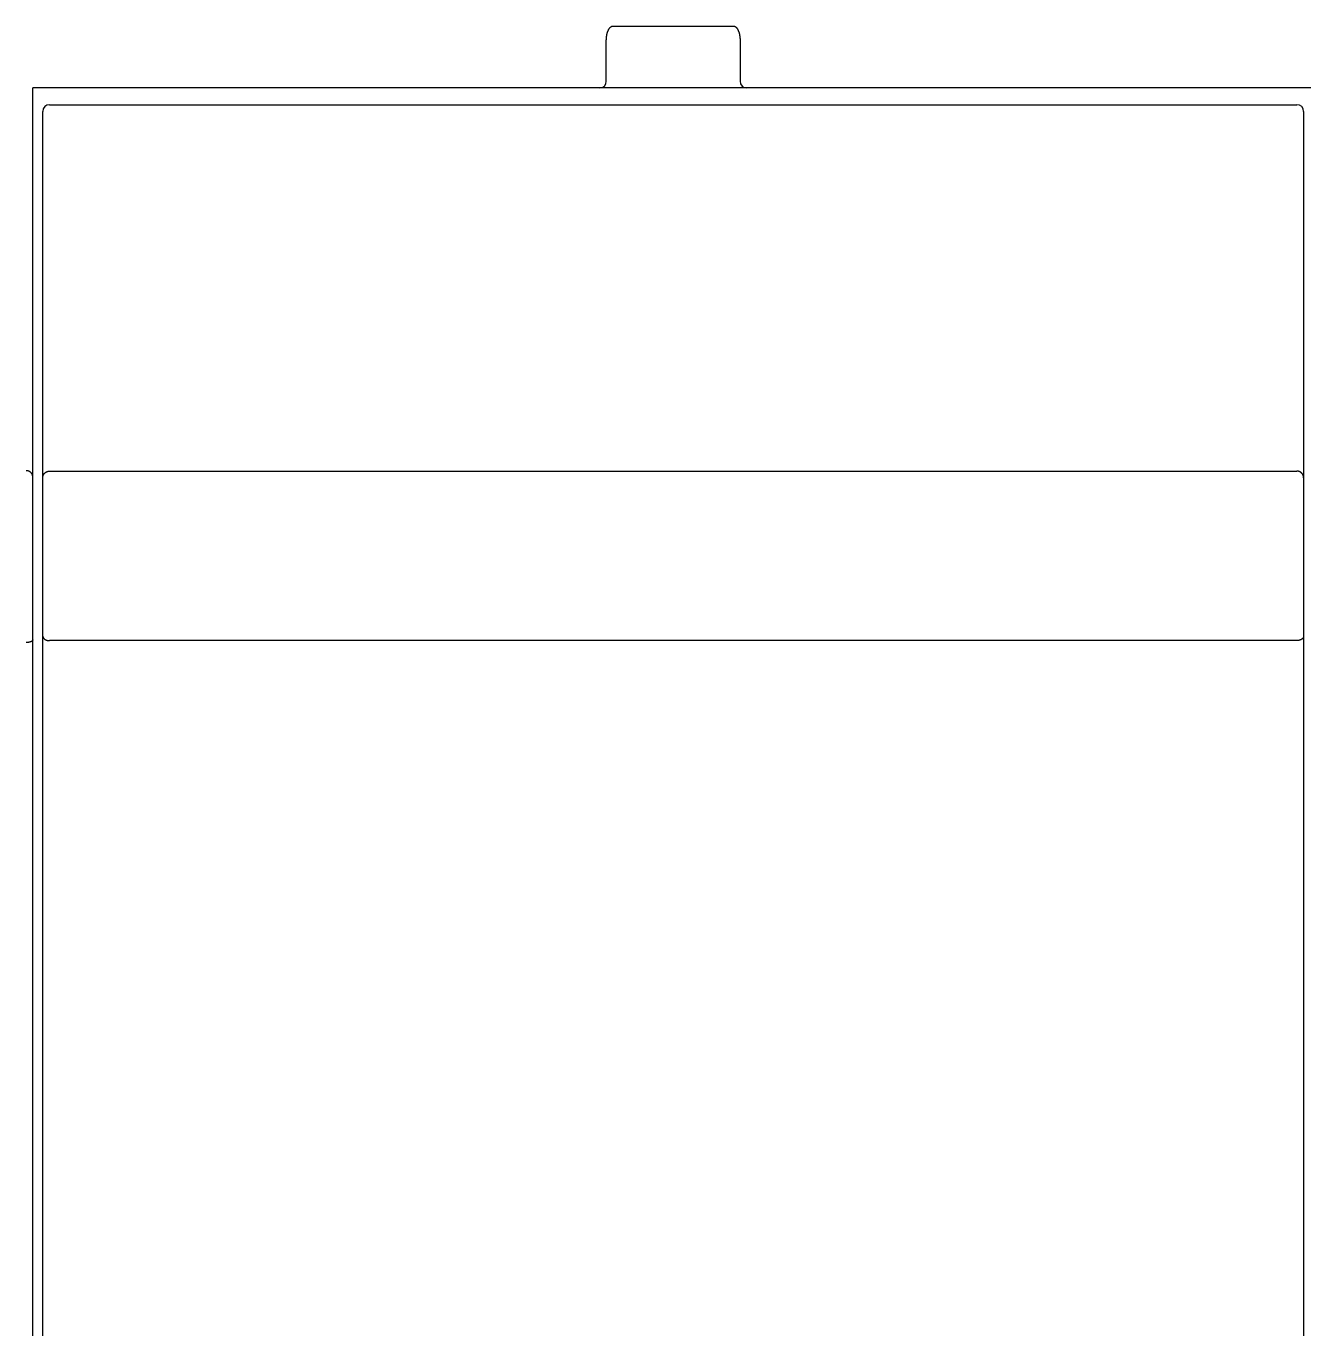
# Model space of a CAD drawing. Extents: x 867151 to 1787449, y -2071112 to -1028603.
# Drawn here: x 871119.85 to 871158.05, y -1032667.04 to -1032628.08 of the extents above; entities that cross this region are included whole.
import ezdxf

# ---------------------------------------------------------------- set-up
doc = ezdxf.new("R2010")
doc.units = 0
doc.header["$LTSCALE"] = 4
doc.header["$MEASUREMENT"] = 0
doc.layers.get('0').update_dxf_attribs({"linetype": 'CONTINUOUS'})
doc.layers.add('20000_FRONT_O', color=7, linetype='CONTINUOUS')

# ---------------------------------------------------------------- blocks, each defined once
blk = doc.blocks.new('CPU')
at = {"layer": '20000_FRONT_O', "color": 7, "linetype": 'Continuous'}
for p, q in [((82760.908, 11072.545), (82764.508, 11072.545)), ((82760.708, 11070.893), (82760.708, 11072.113)), ((82764.708, 11072.113), (82764.708, 11070.893)), ((82743.558, 11017.602), (82743.558, 11070.693)), ((82781.858, 11070.693), (82743.558, 11070.693)), ((82744.058, 11070.193), (82781.358, 11070.193)), ((82743.858, 11019.393), (82743.858, 11069.993)), ((82781.558, 11069.993), (82781.558, 11019.393)), ((82744.058, 11059.233), (82781.358, 11059.233)), ((82781.358, 11054.167), (82744.058, 11054.167))]:
    blk.add_line(p, q, dxfattribs=at)
for points in [[(82760.708, 11072.113), (82760.708, 11072.129), (82760.709, 11072.146), (82760.709, 11072.162), (82760.71, 11072.179), (82760.712, 11072.194), (82760.713, 11072.208), (82760.715, 11072.223), (82760.717, 11072.238), (82760.719, 11072.251), (82760.721, 11072.265), (82760.723, 11072.278), (82760.726, 11072.291), (82760.728, 11072.303), (82760.731, 11072.315), (82760.734, 11072.326), (82760.737, 11072.338), (82760.74, 11072.348), (82760.743, 11072.358), (82760.747, 11072.369), (82760.75, 11072.379), (82760.755, 11072.391), (82760.76, 11072.403), (82760.765, 11072.414), (82760.769, 11072.423), (82760.773, 11072.431), (82760.777, 11072.439), (82760.781, 11072.446), (82760.785, 11072.454), (82760.79, 11072.461), (82760.794, 11072.468), (82760.799, 11072.475), (82760.803, 11072.481), (82760.807, 11072.486), (82760.812, 11072.491), (82760.816, 11072.497), (82760.821, 11072.501), (82760.825, 11072.506), (82760.83, 11072.511), (82760.835, 11072.515), (82760.84, 11072.519), (82760.846, 11072.523), (82760.85, 11072.526), (82760.855, 11072.529), (82760.86, 11072.532), (82760.865, 11072.535), (82760.87, 11072.537), (82760.875, 11072.539), (82760.88, 11072.54), (82760.884, 11072.542), (82760.889, 11072.543), (82760.894, 11072.544), (82760.899, 11072.544), (82760.903, 11072.545), (82760.908, 11072.545)], [(82764.508, 11072.545), (82764.513, 11072.545), (82764.518, 11072.544), (82764.524, 11072.543), (82764.529, 11072.542), (82764.535, 11072.541), (82764.54, 11072.539), (82764.545, 11072.537), (82764.55, 11072.535), (82764.554, 11072.533), (82764.558, 11072.531), (82764.563, 11072.528), (82764.568, 11072.525), (82764.573, 11072.521), (82764.577, 11072.518), (82764.583, 11072.514), (82764.587, 11072.509), (82764.592, 11072.504), (82764.597, 11072.5), (82764.602, 11072.494), (82764.607, 11072.488), (82764.612, 11072.481), (82764.617, 11072.475), (82764.622, 11072.468), (82764.627, 11072.46), (82764.632, 11072.452), (82764.636, 11072.444), (82764.641, 11072.435), (82764.646, 11072.425), (82764.651, 11072.416), (82764.655, 11072.406), (82764.66, 11072.395), (82764.664, 11072.384), (82764.668, 11072.372), (82764.672, 11072.361), (82764.676, 11072.348), (82764.679, 11072.336), (82764.683, 11072.323), (82764.686, 11072.31), (82764.689, 11072.295), (82764.692, 11072.281), (82764.695, 11072.266), (82764.697, 11072.251), (82764.699, 11072.238), (82764.701, 11072.225), (82764.703, 11072.212), (82764.704, 11072.199), (82764.705, 11072.186), (82764.706, 11072.171), (82764.707, 11072.157), (82764.708, 11072.142), (82764.708, 11072.128), (82764.708, 11072.113)], [(82743.528, 11059.162), (82743.525, 11059.165), (82743.523, 11059.168), (82743.521, 11059.171), (82743.518, 11059.174), (82743.516, 11059.177), (82743.513, 11059.18), (82743.511, 11059.183), (82743.508, 11059.186), (82743.505, 11059.189), (82743.503, 11059.192), (82743.5, 11059.194), (82743.497, 11059.197), (82743.494, 11059.2), (82743.491, 11059.202), (82743.488, 11059.204), (82743.485, 11059.207), (82743.481, 11059.209), (82743.478, 11059.212), (82743.475, 11059.214), (82743.471, 11059.216), (82743.468, 11059.218), (82743.464, 11059.22), (82743.461, 11059.222), (82743.457, 11059.224), (82743.453, 11059.226), (82743.45, 11059.228), (82743.446, 11059.23), (82743.442, 11059.231), (82743.439, 11059.233), (82743.435, 11059.234), (82743.431, 11059.236), (82743.427, 11059.237), (82743.423, 11059.238), (82743.419, 11059.24), (82743.415, 11059.241), (82743.411, 11059.242), (82743.407, 11059.243), (82743.403, 11059.244), (82743.399, 11059.245), (82743.395, 11059.245), (82743.391, 11059.246), (82743.387, 11059.247), (82743.383, 11059.247), (82743.379, 11059.248), (82743.374, 11059.248), (82743.37, 11059.248), (82743.366, 11059.248), (82743.362, 11059.248), (82743.358, 11059.248)], [(82743.558, 11059.065), (82743.558, 11059.067), (82743.558, 11059.07), (82743.558, 11059.072), (82743.558, 11059.075), (82743.557, 11059.078), (82743.557, 11059.08), (82743.557, 11059.083), (82743.557, 11059.086), (82743.556, 11059.088), (82743.556, 11059.091), (82743.556, 11059.093), (82743.555, 11059.096), (82743.555, 11059.099), (82743.554, 11059.101), (82743.553, 11059.104), (82743.553, 11059.106), (82743.552, 11059.109), (82743.551, 11059.111), (82743.551, 11059.114), (82743.55, 11059.116), (82743.549, 11059.119), (82743.548, 11059.122), (82743.547, 11059.124), (82743.546, 11059.127), (82743.545, 11059.129), (82743.544, 11059.132), (82743.543, 11059.134), (82743.542, 11059.136), (82743.541, 11059.139), (82743.54, 11059.141), (82743.539, 11059.144), (82743.537, 11059.146), (82743.536, 11059.148), (82743.535, 11059.151), (82743.533, 11059.153), (82743.532, 11059.155), (82743.531, 11059.158), (82743.529, 11059.16), (82743.528, 11059.162)], [(82743.858, 11059.034), (82743.858, 11059.037), (82743.858, 11059.039), (82743.858, 11059.042), (82743.858, 11059.045), (82743.859, 11059.048), (82743.859, 11059.051), (82743.859, 11059.053), (82743.859, 11059.056), (82743.86, 11059.059), (82743.86, 11059.062), (82743.861, 11059.065), (82743.861, 11059.067), (82743.861, 11059.07), (82743.862, 11059.073), (82743.863, 11059.076), (82743.863, 11059.079), (82743.864, 11059.081), (82743.865, 11059.084), (82743.865, 11059.087), (82743.866, 11059.09), (82743.867, 11059.092), (82743.868, 11059.095), (82743.869, 11059.098), (82743.87, 11059.1), (82743.871, 11059.103), (82743.872, 11059.106), (82743.873, 11059.108), (82743.874, 11059.111), (82743.875, 11059.113), (82743.876, 11059.116), (82743.877, 11059.119), (82743.878, 11059.121), (82743.879, 11059.124), (82743.881, 11059.126), (82743.882, 11059.129), (82743.883, 11059.131), (82743.885, 11059.134)], [(82743.885, 11059.134), (82743.887, 11059.137), (82743.889, 11059.14), (82743.891, 11059.144), (82743.893, 11059.147), (82743.896, 11059.15), (82743.898, 11059.153), (82743.9, 11059.157), (82743.903, 11059.16), (82743.906, 11059.163), (82743.908, 11059.166), (82743.911, 11059.169), (82743.914, 11059.172), (82743.916, 11059.175), (82743.919, 11059.177), (82743.922, 11059.18), (82743.925, 11059.183), (82743.928, 11059.186), (82743.931, 11059.188), (82743.935, 11059.191), (82743.938, 11059.193), (82743.941, 11059.195), (82743.944, 11059.198), (82743.948, 11059.2), (82743.951, 11059.202), (82743.955, 11059.204), (82743.958, 11059.206), (82743.962, 11059.208), (82743.965, 11059.21), (82743.969, 11059.212), (82743.972, 11059.214), (82743.976, 11059.216), (82743.98, 11059.217), (82743.983, 11059.219), (82743.987, 11059.22), (82743.991, 11059.222), (82743.995, 11059.223), (82743.999, 11059.224), (82744.003, 11059.225), (82744.006, 11059.226), (82744.01, 11059.227), (82744.014, 11059.228), (82744.018, 11059.229), (82744.022, 11059.23), (82744.026, 11059.231), (82744.03, 11059.231), (82744.034, 11059.232), (82744.038, 11059.232), (82744.042, 11059.232), (82744.046, 11059.233), (82744.05, 11059.233), (82744.054, 11059.233), (82744.058, 11059.233)], [(82781.558, 11059.034), (82781.558, 11059.039), (82781.558, 11059.043), (82781.557, 11059.048), (82781.557, 11059.053), (82781.557, 11059.057), (82781.556, 11059.062), (82781.555, 11059.067), (82781.554, 11059.071), (82781.553, 11059.076), (82781.552, 11059.081), (82781.551, 11059.085), (82781.55, 11059.09), (82781.548, 11059.094), (82781.547, 11059.099), (82781.545, 11059.103), (82781.544, 11059.108), (82781.542, 11059.112), (82781.54, 11059.117), (82781.538, 11059.121), (82781.536, 11059.125), (82781.534, 11059.129), (82781.531, 11059.134), (82781.529, 11059.138), (82781.526, 11059.142), (82781.524, 11059.146), (82781.521, 11059.149), (82781.518, 11059.153), (82781.515, 11059.157), (82781.512, 11059.161), (82781.509, 11059.164), (82781.506, 11059.168), (82781.503, 11059.171), (82781.499, 11059.175), (82781.496, 11059.178), (82781.493, 11059.181), (82781.489, 11059.184), (82781.485, 11059.188), (82781.482, 11059.191), (82781.478, 11059.193), (82781.474, 11059.196), (82781.47, 11059.199), (82781.466, 11059.202), (82781.462, 11059.204), (82781.458, 11059.206), (82781.454, 11059.209), (82781.45, 11059.211), (82781.445, 11059.213), (82781.441, 11059.215), (82781.437, 11059.217), (82781.432, 11059.219), (82781.428, 11059.221), (82781.423, 11059.222), (82781.419, 11059.224), (82781.414, 11059.225), (82781.41, 11059.226), (82781.405, 11059.227), (82781.4, 11059.229), (82781.396, 11059.229), (82781.391, 11059.23), (82781.386, 11059.231), (82781.382, 11059.232), (82781.377, 11059.232), (82781.372, 11059.233), (82781.367, 11059.233), (82781.363, 11059.233), (82781.358, 11059.233)], [(82743.558, 11054.189), (82743.558, 11054.187), (82743.558, 11054.185), (82743.557, 11054.183), (82743.557, 11054.181), (82743.557, 11054.179), (82743.556, 11054.178), (82743.555, 11054.176), (82743.554, 11054.174), (82743.553, 11054.172), (82743.553, 11054.17), (82743.551, 11054.169), (82743.55, 11054.167), (82743.549, 11054.165), (82743.548, 11054.164), (82743.547, 11054.162), (82743.545, 11054.161), (82743.544, 11054.159), (82743.542, 11054.157), (82743.539, 11054.154), (82743.537, 11054.152), (82743.534, 11054.15), (82743.532, 11054.148), (82743.529, 11054.146), (82743.526, 11054.145), (82743.523, 11054.143), (82743.521, 11054.141), (82743.518, 11054.14), (82743.515, 11054.138), (82743.512, 11054.137), (82743.509, 11054.136), (82743.506, 11054.134), (82743.503, 11054.133), (82743.498, 11054.131), (82743.492, 11054.129), (82743.487, 11054.127), (82743.482, 11054.126), (82743.476, 11054.124), (82743.471, 11054.122), (82743.465, 11054.121), (82743.46, 11054.12), (82743.454, 11054.118), (82743.449, 11054.117), (82743.443, 11054.116), (82743.438, 11054.115), (82743.431, 11054.114), (82743.425, 11054.113), (82743.418, 11054.112), (82743.411, 11054.111), (82743.405, 11054.111), (82743.398, 11054.11), (82743.391, 11054.11), (82743.385, 11054.109), (82743.378, 11054.109), (82743.371, 11054.109), (82743.365, 11054.109), (82743.358, 11054.109)], [(82743.858, 11054.302), (82743.858, 11054.299), (82743.858, 11054.295), (82743.859, 11054.292), (82743.859, 11054.289), (82743.86, 11054.286), (82743.86, 11054.283), (82743.861, 11054.28), (82743.862, 11054.277), (82743.863, 11054.274), (82743.864, 11054.271), (82743.865, 11054.268), (82743.866, 11054.265), (82743.867, 11054.262), (82743.869, 11054.259), (82743.87, 11054.256), (82743.872, 11054.253), (82743.874, 11054.25), (82743.875, 11054.247), (82743.877, 11054.245), (82743.879, 11054.242), (82743.881, 11054.239), (82743.883, 11054.237), (82743.885, 11054.234), (82743.888, 11054.231), (82743.89, 11054.228), (82743.893, 11054.225), (82743.896, 11054.222), (82743.9, 11054.219), (82743.903, 11054.216), (82743.906, 11054.213), (82743.909, 11054.211), (82743.913, 11054.208), (82743.916, 11054.206), (82743.92, 11054.204), (82743.924, 11054.201), (82743.927, 11054.199), (82743.931, 11054.197), (82743.935, 11054.195), (82743.938, 11054.193), (82743.942, 11054.191), (82743.946, 11054.19), (82743.95, 11054.188), (82743.954, 11054.186), (82743.958, 11054.185), (82743.963, 11054.183), (82743.968, 11054.181), (82743.973, 11054.179), (82743.978, 11054.178), (82743.984, 11054.176), (82743.989, 11054.175), (82743.994, 11054.174), (82743.999, 11054.173), (82744.005, 11054.172), (82744.01, 11054.171), (82744.015, 11054.17), (82744.021, 11054.169), (82744.026, 11054.168), (82744.031, 11054.168), (82744.037, 11054.167), (82744.042, 11054.167), (82744.047, 11054.167), (82744.053, 11054.167), (82744.058, 11054.167)], [(82781.558, 11054.302), (82781.558, 11054.299), (82781.558, 11054.295), (82781.557, 11054.292), (82781.557, 11054.289), (82781.557, 11054.286), (82781.556, 11054.283), (82781.555, 11054.28), (82781.554, 11054.277), (82781.553, 11054.274), (82781.552, 11054.271), (82781.551, 11054.268), (82781.55, 11054.265), (82781.549, 11054.262), (82781.547, 11054.259), (82781.546, 11054.256), (82781.544, 11054.253), (82781.542, 11054.25), (82781.541, 11054.247), (82781.539, 11054.245), (82781.537, 11054.242), (82781.535, 11054.239), (82781.533, 11054.237), (82781.531, 11054.234), (82781.528, 11054.231), (82781.526, 11054.228), (82781.523, 11054.225), (82781.52, 11054.222), (82781.516, 11054.219), (82781.513, 11054.216), (82781.51, 11054.213), (82781.507, 11054.211), (82781.503, 11054.208), (82781.5, 11054.206), (82781.496, 11054.204), (82781.492, 11054.201), (82781.489, 11054.199), (82781.485, 11054.197), (82781.481, 11054.195), (82781.478, 11054.193), (82781.474, 11054.191), (82781.47, 11054.19), (82781.466, 11054.188), (82781.462, 11054.186), (82781.458, 11054.185), (82781.453, 11054.183), (82781.448, 11054.181), (82781.443, 11054.179), (82781.438, 11054.178), (82781.432, 11054.176), (82781.427, 11054.175), (82781.422, 11054.174), (82781.417, 11054.173), (82781.411, 11054.172), (82781.406, 11054.171), (82781.401, 11054.17), (82781.395, 11054.169), (82781.39, 11054.168), (82781.385, 11054.168), (82781.379, 11054.167), (82781.374, 11054.167), (82781.369, 11054.167), (82781.363, 11054.167), (82781.358, 11054.167)]]:
    blk.add_lwpolyline(points, dxfattribs=at)
for centre, start, end in [((82760.508, 11070.893), 270, 0), ((82764.908, 11070.893), 180, 270), ((82744.058, 11069.993), 90, 180), ((82781.358, 11069.993), 0, 90)]:
    blk.add_arc(centre, 0.2, start, end, dxfattribs=at)

msp = doc.modelspace()

# ---------------------------------------------------------------- block references
msp.add_blockref('CPU', (788376.488, -1043700.624))

doc.saveas('drawing.dxf')
